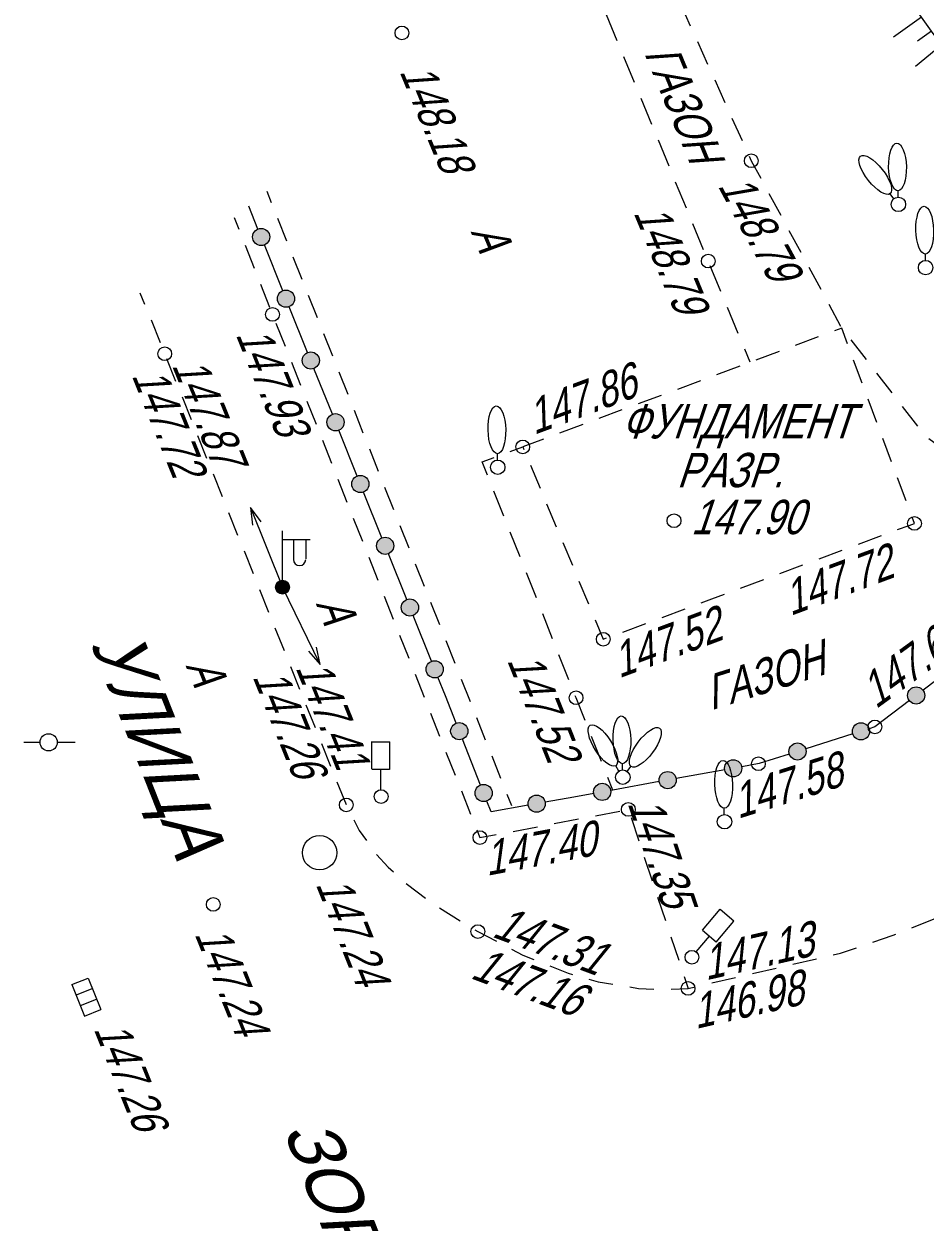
# Model space of a CAD drawing. Header units: metres. Extents: x 382 to 851, y 14083 to 14440.
# Drawn here: x 426.8 to 453, y 14117.26 to 14152.11 of the extents above; entities that cross this region are included whole.
import ezdxf
from ezdxf.enums import TextEntityAlignment as Align

# ---------------------------------------------------------------- set-up
doc = ezdxf.new("R2010")
doc.units = ezdxf.units.M
doc.header["$MEASUREMENT"] = 0
doc.linetypes.add('UP line', pattern=[1.5, 1, -0.5])
for name, color, linetype, lineweight in [('Бортовой камень', 7, 'Continuous', 25), ('Горизонтали', 7, 'Continuous', 25), ('Граница улицы', 7, 'Continuous', 25), ('Здания', 7, 'Continuous', 25), ('Колодцы', 7, 'Continuous', 25), ('Леса и газоны', 7, 'Continuous', 25), ('ЛЭП', 7, 'Continuous', 25), ('Ограды', 7, 'Continuous', 25), ('Отдельно стоящее дерево', 7, 'Continuous', 25), ('Откосы', 7, 'Continuous', 25), ('Светофоры', 7, 'Continuous', 25), ('Фонари', 7, 'Continuous', 25), ('Фонтаны', 7, 'Continuous', 25)]:
    doc.layers.add(name, color=color, linetype=linetype, lineweight=lineweight)
doc.styles.add('Style-RUSSIAN_1251 I 0.32289', font='RUSSIAN_1251.shx', dxfattribs={"oblique": 18.5})

# ---------------------------------------------------------------- blocks, each defined once
blk = doc.blocks.new('KOLOD_101')
at = {"layer": 'Колодцы', "color": 251, "linetype": 'Continuous', "lineweight": 9}
blk.add_arc((0, 0), 0.5, 0, 360, dxfattribs=at)
blk = doc.blocks.new('FNRM1_15')
at = {"layer": 'Фонари', "linetype": 'Continuous', "lineweight": 9}
h = blk.add_hatch(color=251, dxfattribs=at)
edge = h.paths.add_edge_path()
edge.add_arc((0, 0), 0.2, 0, 360)
at = {"layer": 'Фонари', "color": 251, "linetype": 'Continuous', "lineweight": 9}
for p, q in [((0.003, 0.2), (0.003, 1.641)), ((0.017, 1.388), (0.805, 1.388)), ((0.322, 1.371), (0.322, 0.816)), ((0.676, 1.378), (0.676, 0.823))]:
    blk.add_line(p, q, dxfattribs=at)
blk.add_circle((0, 0), 0.2, dxfattribs=at)
blk.add_arc((0.496, 0.809), 0.181, 180, 0, dxfattribs=at)
blk = doc.blocks.new('PIKET_489')
at = {"layer": 'Горизонтали', "color": 251, "linetype": 'Continuous', "lineweight": 9}
blk.add_arc((0, 0), 0.2, 0, 360, dxfattribs=at)
blk = doc.blocks.new('PIKET_490')
at = {"layer": 'Горизонтали', "color": 251, "linetype": 'Continuous', "lineweight": 9}
blk.add_arc((0, 0), 0.2, 0, 360, dxfattribs=at)
blk = doc.blocks.new('PIKET_491')
at = {"layer": 'Горизонтали', "color": 251, "linetype": 'Continuous', "lineweight": 9}
blk.add_arc((0, 0), 0.2, 0, 360, dxfattribs=at)
blk = doc.blocks.new('PIKET_492')
at = {"layer": 'Горизонтали', "color": 251, "linetype": 'Continuous', "lineweight": 9}
blk.add_arc((0, 0), 0.2, 0, 360, dxfattribs=at)
blk = doc.blocks.new('PIKET_493')
at = {"layer": 'Горизонтали', "color": 251, "linetype": 'Continuous', "lineweight": 9}
blk.add_arc((0, 0), 0.2, 0, 360, dxfattribs=at)
blk = doc.blocks.new('msdElementTypeLineString_178')
at = {"layer": 'Граница улицы', "color": 251, "linetype": 'Continuous', "lineweight": 9}
for p, q in [((0.13, 17.544), (0, 17.87)), ((0.575, 16.427), (0.315, 17.079)), ((1.019, 15.31), (0.76, 15.962)), ((1.464, 14.193), (1.204, 14.846)), ((1.908, 13.077), (1.649, 13.729)), ((2.353, 11.96), (2.093, 12.612)), ((2.797, 10.843), (2.538, 11.495)), ((3.242, 9.726), (2.982, 10.378)), ((3.686, 8.609), (3.427, 9.262)), ((4.131, 7.492), (3.871, 8.145)), ((4.576, 6.376), (4.316, 7.028)), ((5.02, 5.259), (4.76, 5.911)), ((5.465, 4.142), (5.205, 4.794)), ((5.909, 3.025), (5.65, 3.677)), ((6.354, 1.908), (6.094, 2.561)), ((6.798, 0.792), (6.539, 1.444)), ((7.113, 0.001), (6.983, 0.327))]:
    blk.add_line(p, q, dxfattribs=at)
blk = doc.blocks.new('RESHT1_15')
at = {"layer": 'Фонтаны', "color": 251, "linetype": 'Continuous', "lineweight": 9}
for p, q in [((-0.494, -0.254), (-0.494, 0.254)), ((-0.494, 0.254), (0.495, 0.254)), ((-0.163, -0.245), (-0.163, 0.252)), ((0.166, -0.245), (0.166, 0.251)), ((0.495, -0.254), (0.495, 0.254)), ((-0.494, -0.254), (0.495, -0.254))]:
    blk.add_line(p, q, dxfattribs=at)
blk = doc.blocks.new('PIKET_494')
at = {"layer": 'Горизонтали', "color": 251, "linetype": 'Continuous', "lineweight": 9}
blk.add_arc((0, 0), 0.2, 0, 360, dxfattribs=at)
blk = doc.blocks.new('SIFON_6')
at = {"layer": 'Фонтаны', "color": 251, "linetype": 'Continuous', "lineweight": 9}
for p, q in [((-0.717, 0.004), (-0.253, 0.004)), ((0.244, 0.004), (0.774, 0.004))]:
    blk.add_line(p, q, dxfattribs=at)
blk.add_arc((0, 0), 0.25, 0, 360, dxfattribs=at)
blk = doc.blocks.new('msdElementTypeLine_64')
at = {"layer": 'ЛЭП', "color": 251, "linetype": 'Continuous', "lineweight": 9}
blk.add_line((1.224, 35.206), (0.134, 37.456), dxfattribs=at)
at = {"layer": 'ЛЭП', "color": 251, "linetype": 'Continuous', "lineweight": 9, "flags": 128}
blk.add_lwpolyline([(0.886, 35.597), (1.224, 35.206), (1.126, 35.716)], dxfattribs=at)
blk = doc.blocks.new('DORZN1_57')
at = {"layer": 'Светофоры', "color": 251, "linetype": 'Continuous', "lineweight": 9}
for p, q in [((-0.27, 0.806), (-0.27, 1.603)), ((-0.27, 1.598), (0.252, 1.598)), ((0.252, 0.792), (0.252, 1.589)), ((-0.27, 0.801), (0.248, 0.801)), ((-0.004, 0.2), (-0.004, 0.801))]:
    blk.add_line(p, q, dxfattribs=at)
blk.add_arc((0, 0), 0.2, 0, 360, dxfattribs=at)
blk = doc.blocks.new('DEREVO_488')
at = {"layer": 'Отдельно стоящее дерево', "color": 251, "linetype": 'Continuous', "lineweight": 9, "flags": 128}
blk.add_lwpolyline([(-0.007, 0.21), (-0.007, 0.393)], dxfattribs=at)
at = {"layer": 'Отдельно стоящее дерево', "color": 251, "linetype": 'Continuous', "lineweight": 9}
blk.add_arc((0, 0), 0.21, 0, 359.99999, dxfattribs=at)
blk.add_ellipse((-0.0255, 1.088), major_axis=(-0.0185, 0.695), ratio=0.3698286, dxfattribs=at)
blk = doc.blocks.new('PIKET_499')
at = {"layer": 'Горизонтали', "color": 251, "linetype": 'Continuous', "lineweight": 9}
blk.add_arc((0, 0), 0.2, 0, 360, dxfattribs=at)
blk = doc.blocks.new('DEREVO_489')
at = {"layer": 'Отдельно стоящее дерево', "color": 251, "linetype": 'Continuous', "lineweight": 9, "flags": 128}
blk.add_lwpolyline([(-0.007, 0.21), (-0.007, 0.393)], dxfattribs=at)
at = {"layer": 'Отдельно стоящее дерево', "color": 251, "linetype": 'Continuous', "lineweight": 9}
blk.add_arc((0, 0), 0.21, 0, 359.99999, dxfattribs=at)
blk.add_ellipse((-0.0255, 1.088), major_axis=(-0.0185, 0.695), ratio=0.3698286, dxfattribs=at)
blk = doc.blocks.new('DEREVO_490')
at = {"layer": 'Отдельно стоящее дерево', "color": 251, "linetype": 'Continuous', "lineweight": 9, "flags": 128}
blk.add_lwpolyline([(-0.007, 0.21), (-0.007, 0.393)], dxfattribs=at)
at = {"layer": 'Отдельно стоящее дерево', "color": 251, "linetype": 'Continuous', "lineweight": 9}
blk.add_arc((0, 0), 0.21, 0, 360, dxfattribs=at)
blk.add_ellipse((-0.025, 1.088), major_axis=(-0.019, 0.695), ratio=0.369829, dxfattribs=at)
blk = doc.blocks.new('DEREVO_491')
at = {"layer": 'Отдельно стоящее дерево', "color": 251, "linetype": 'Continuous', "lineweight": 9, "flags": 128}
blk.add_lwpolyline([(-0.007, 0.21), (-0.007, 0.393)], dxfattribs=at)
at = {"layer": 'Отдельно стоящее дерево', "color": 251, "linetype": 'Continuous', "lineweight": 9}
blk.add_arc((0, 0), 0.21, 0, 360, dxfattribs=at)
blk.add_ellipse((-0.025, 1.088), major_axis=(-0.019, 0.695), ratio=0.369829, dxfattribs=at)
blk = doc.blocks.new('PIKET_500')
at = {"layer": 'Горизонтали', "color": 251, "linetype": 'Continuous', "lineweight": 9}
blk.add_arc((0, 0), 0.2, 0, 360, dxfattribs=at)
blk = doc.blocks.new('PIKET_501')
at = {"layer": 'Горизонтали', "color": 251, "linetype": 'Continuous', "lineweight": 9}
blk.add_arc((0, 0), 0.2, 0, 360, dxfattribs=at)
blk = doc.blocks.new('PIKET_502')
at = {"layer": 'Горизонтали', "color": 251, "linetype": 'Continuous', "lineweight": 9}
blk.add_arc((0, 0), 0.2, 0, 360, dxfattribs=at)
blk = doc.blocks.new('PIKET_503')
at = {"layer": 'Горизонтали', "color": 251, "linetype": 'Continuous', "lineweight": 9}
blk.add_arc((0, 0), 0.2, 0, 360, dxfattribs=at)
blk = doc.blocks.new('PIKET_504')
at = {"layer": 'Горизонтали', "color": 251, "linetype": 'Continuous', "lineweight": 9}
blk.add_arc((0, 0), 0.2, 0, 360, dxfattribs=at)
blk = doc.blocks.new('PIKET_505')
at = {"layer": 'Горизонтали', "color": 251, "linetype": 'Continuous', "lineweight": 9}
blk.add_arc((0, 0), 0.2, 0, 360, dxfattribs=at)
blk = doc.blocks.new('PIKET_506')
at = {"layer": 'Горизонтали', "color": 251, "linetype": 'Continuous', "lineweight": 9}
blk.add_arc((0, 0), 0.2, 0, 360, dxfattribs=at)
blk = doc.blocks.new('DEREVO_494')
at = {"layer": 'Отдельно стоящее дерево', "color": 251, "linetype": 'Continuous', "lineweight": 9, "flags": 128}
blk.add_lwpolyline([(-0.007, 0.21), (-0.007, 0.393)], dxfattribs=at)
at = {"layer": 'Отдельно стоящее дерево', "color": 251, "linetype": 'Continuous', "lineweight": 9}
blk.add_arc((0, 0), 0.21, 0, 359.99999, dxfattribs=at)
blk.add_ellipse((-0.0255, 1.088), major_axis=(-0.0185, 0.695), ratio=0.3698286, dxfattribs=at)
blk = doc.blocks.new('DEREVO_496')
at = {"layer": 'Отдельно стоящее дерево', "color": 251, "linetype": 'Continuous', "lineweight": 9, "flags": 128}
blk.add_lwpolyline([(-0.007, 0.21), (-0.007, 0.393)], dxfattribs=at)
at = {"layer": 'Отдельно стоящее дерево', "color": 251, "linetype": 'Continuous', "lineweight": 9}
blk.add_arc((0, 0), 0.21, 0, 359.99999, dxfattribs=at)
blk.add_ellipse((-0.0255, 1.088), major_axis=(-0.0185, 0.695), ratio=0.3698286, dxfattribs=at)
blk = doc.blocks.new('DEREVO_497')
at = {"layer": 'Отдельно стоящее дерево', "color": 251, "linetype": 'Continuous', "lineweight": 9, "flags": 128}
blk.add_lwpolyline([(-0.007, 0.21), (-0.007, 0.393)], dxfattribs=at)
at = {"layer": 'Отдельно стоящее дерево', "color": 251, "linetype": 'Continuous', "lineweight": 9}
blk.add_arc((0, 0), 0.21, 0, 360, dxfattribs=at)
blk.add_ellipse((-0.025, 1.088), major_axis=(-0.019, 0.695), ratio=0.369829, dxfattribs=at)
blk = doc.blocks.new('PIKET_526')
at = {"layer": 'Горизонтали', "color": 251, "linetype": 'Continuous', "lineweight": 9}
blk.add_arc((0, 0), 0.2, 0, 360, dxfattribs=at)
blk = doc.blocks.new('PIKET_528')
at = {"layer": 'Горизонтали', "color": 251, "linetype": 'Continuous', "lineweight": 9}
blk.add_arc((0, 0), 0.2, 0, 360, dxfattribs=at)
blk = doc.blocks.new('msdElementTypeLineString_180')
at = {"layer": 'Граница улицы', "color": 251, "linetype": 'Continuous', "lineweight": 9}
for p, q in [((0.814, 9.845), (1.18, 9.981)), ((0.626, 7.969), (0.338, 8.694)), ((1.1, 6.779), (0.811, 7.504)), ((1.574, 5.588), (1.285, 6.314)), ((2.048, 4.398), (1.759, 5.124)), ((2.521, 3.208), (2.233, 3.934)), ((3.469, 0.828), (3.18, 1.553)), ((3.798, 0), (3.654, 0.363))]:
    blk.add_line(p, q, dxfattribs=at)
at = {"layer": 'Граница улицы', "color": 251, "linetype": 'Continuous', "lineweight": 9, "flags": 128}
for points in [[(0.153, 9.159), (0, 9.542), (0.346, 9.67)], [(2.995, 2.018), (2.73, 2.684), (2.706, 2.744)]]:
    blk.add_lwpolyline(points, dxfattribs=at)
blk = doc.blocks.new('msdElementTypeLineString_184')
at = {"layer": 'Граница улицы', "color": 251, "linetype": 'Continuous', "lineweight": 9}
for p, q in [((0.157, 11.782), (0.001, 12.159)), ((0.66, 10.566), (0.348, 11.32)), ((1.162, 9.35), (0.851, 10.104)), ((1.665, 8.135), (1.353, 8.888)), ((2.168, 6.919), (1.856, 7.672)), ((2.671, 5.703), (2.359, 6.457)), ((3.173, 4.487), (2.862, 5.241)), ((3.676, 3.271), (3.364, 4.025)), ((4.179, 2.055), (3.867, 2.809)), ((4.681, 0.84), (4.37, 1.593)), ((5.028, 0.001), (4.873, 0.378))]:
    blk.add_line(p, q, dxfattribs=at)
blk = doc.blocks.new('msdElementTypeShape_3')
at = {"layer": 'Здания', "color": 251, "linetype": 'Continuous', "lineweight": 9}
for p, q in [((8.592, 8.796), (7.919, 8.546)), ((7.45, 8.371), (6.777, 8.12)), ((9.871, 7.449), (9.62, 8.122)), ((6.309, 7.946), (5.635, 7.695)), ((5.167, 7.521), (4.494, 7.27)), ((4.025, 7.095), (3.352, 6.845)), ((10.296, 6.307), (10.045, 6.98)), ((2.883, 6.67), (2.21, 6.419)), ((1.742, 6.245), (1.068, 5.994)), ((10.721, 5.165), (10.47, 5.838)), ((0.224, 5.062), (0.501, 4.399)), ((11.146, 4.023), (10.895, 4.696)), ((0.694, 3.938), (0.971, 3.275)), ((10.899, 3.189), (11.236, 3.314)), ((1.164, 2.814), (1.441, 2.151)), ((9.758, 2.763), (10.431, 3.014)), ((8.616, 2.338), (9.289, 2.589)), ((7.474, 1.913), (8.147, 2.163)), ((1.633, 1.69), (1.911, 1.027)), ((6.332, 1.487), (7.005, 1.738)), ((4.049, 0.637), (4.722, 0.888)), ((2.907, 0.211), (3.58, 0.462))]:
    blk.add_line(p, q, dxfattribs=at)
at = {"layer": 'Здания', "color": 251, "linetype": 'Continuous', "lineweight": 9, "flags": 128}
for points in [[(9.445, 8.59), (9.274, 9.05), (9.061, 8.971)], [(0.6, 5.82), (0, 5.596), (0.031, 5.524)], [(11.236, 3.314), (11.389, 3.371), (11.321, 3.555)], [(5.191, 1.062), (5.496, 1.176), (5.864, 1.313)], [(2.103, 0.566), (2.34, 0), (2.439, 0.037)]]:
    blk.add_lwpolyline(points, dxfattribs=at)
blk = doc.blocks.new('msdElementTypeLineString_185')
at = {"layer": 'Откосы', "color": 251, "linetype": 'Continuous', "lineweight": 9}
for p, q in [((0.001, 17.027), (0.149, 16.698)), ((0.355, 16.242), (0.653, 15.585)), ((46.064, 15.636), (46.36, 15.842)), ((45.061, 14.937), (45.654, 15.35)), ((0.859, 15.129), (1.156, 14.471)), ((44.059, 14.239), (44.651, 14.652)), ((1.362, 14.016), (1.659, 13.358)), ((43.056, 13.541), (43.648, 13.953)), ((1.865, 12.902), (2.163, 12.245)), ((40.979, 12.26), (41.61, 12.61)), ((2.369, 11.789), (2.666, 11.131)), ((38.796, 11.162), (39.447, 11.475)), ((37.695, 10.633), (38.346, 10.946)), ((2.872, 10.676), (3.17, 10.018)), ((36.593, 10.105), (37.244, 10.417)), ((35.492, 9.576), (36.143, 9.888)), ((34.39, 9.047), (35.041, 9.359)), ((33.289, 8.518), (33.94, 8.831)), ((3.947, 8.483), (4.29, 7.847)), ((32.188, 7.989), (32.838, 8.302)), ((31.086, 7.461), (31.737, 7.773)), ((4.527, 7.407), (4.87, 6.772)), ((29.985, 6.932), (30.635, 7.244)), ((28.883, 6.403), (29.534, 6.715)), ((5.108, 6.332), (5.451, 5.697)), ((27.782, 5.874), (28.432, 6.187)), ((26.68, 5.345), (27.331, 5.658)), ((5.688, 5.257), (6.031, 4.622)), ((25.579, 4.817), (26.229, 5.129)), ((24.477, 4.288), (25.128, 4.6)), ((6.328, 4.22), (6.769, 3.649)), ((23.376, 3.759), (24.026, 4.071)), ((22.274, 3.23), (22.925, 3.543)), ((7.075, 3.254), (7.516, 2.683)), ((21.173, 2.701), (21.823, 3.014)), ((20.071, 2.173), (20.722, 2.485)), ((7.822, 2.287), (8.264, 1.716)), ((18.97, 1.644), (19.62, 1.956)), ((17.868, 1.115), (18.519, 1.428)), ((8.599, 1.351), (9.181, 0.924)), ((15.568, 0.331), (16.271, 0.498)), ((11.922, 0.004), (12.643, 0.045)), ((14.36, 0.171), (15.079, 0.235))]:
    blk.add_line(p, q, dxfattribs=at)
at = {"layer": 'Откосы', "color": 251, "linetype": 'Continuous', "lineweight": 9, "flags": 128}
for points in [[(42.047, 12.852), (42.144, 12.906), (42.646, 13.255)], [(39.898, 11.691), (40.3, 11.884), (40.541, 12.018)], [(3.375, 9.562), (3.434, 9.432), (3.709, 8.923)], [(16.757, 0.614), (16.889, 0.645), (17.417, 0.899)], [(9.599, 0.651), (10.14, 0.35), (10.239, 0.322)], [(10.72, 0.185), (11.128, 0.068), (11.424, 0.04)], [(13.142, 0.073), (13.471, 0.092), (13.862, 0.126)]]:
    blk.add_lwpolyline(points, dxfattribs=at)
blk = doc.blocks.new('PIKET_533')
at = {"layer": 'Горизонтали', "color": 251, "linetype": 'Continuous', "lineweight": 9}
blk.add_arc((0, 0), 0.2, 0, 360, dxfattribs=at)
blk = doc.blocks.new('msdElementTypeLineString_194')
at = {"layer": 'Откосы', "color": 251, "linetype": 'Continuous', "lineweight": 9}
for p, q in [((52.243, 21.983), (51.442, 21.384)), ((52.243, 21.983), (52.543, 21.582)), ((51.843, 21.683), (52.442, 20.882)), ((51.442, 21.384), (50.642, 20.784)), ((51.442, 21.384), (51.742, 20.983)), ((51.042, 21.084), (51.641, 20.283)), ((50.642, 20.784), (49.841, 20.185)), ((50.642, 20.784), (50.941, 20.384)), ((50.241, 20.485), (50.841, 19.684)), ((49.841, 20.185), (49.04, 19.586)), ((49.441, 19.886), (50.04, 19.085)), ((49.841, 20.185), (50.141, 19.785)), ((49.04, 19.586), (48.24, 18.987)), ((49.04, 19.586), (49.34, 19.186)), ((48.64, 19.287), (49.239, 18.486)), ((48.24, 18.987), (47.439, 18.388)), ((48.24, 18.987), (48.539, 18.587)), ((47.839, 18.687), (48.439, 17.887)), ((47.439, 18.388), (46.638, 17.789)), ((47.439, 18.388), (47.739, 17.987)), ((46.638, 17.789), (45.838, 17.19)), ((46.638, 17.789), (46.938, 17.388)), ((47.039, 18.088), (47.638, 17.288)), ((46.238, 17.489), (46.837, 16.688)), ((45.838, 17.19), (45.037, 16.59)), ((45.838, 17.19), (46.137, 16.789)), ((45.437, 16.89), (46.037, 16.089)), ((45.037, 16.59), (44.237, 15.991)), ((45.037, 16.59), (45.337, 16.19)), ((44.637, 16.291), (45.236, 15.49)), ((44.237, 15.991), (43.436, 15.392)), ((43.836, 15.692), (44.435, 14.891)), ((44.237, 15.991), (44.536, 15.591)), ((43.436, 15.392), (42.635, 14.793)), ((43.436, 15.392), (43.735, 14.992)), ((43.036, 15.093), (43.635, 14.292)), ((42.635, 14.793), (41.835, 14.194)), ((42.635, 14.793), (42.935, 14.393)), ((42.235, 14.493), (42.834, 13.693)), ((41.835, 14.194), (41.034, 13.595)), ((41.835, 14.194), (42.134, 13.794)), ((41.034, 13.595), (40.233, 12.996)), ((41.034, 13.595), (41.334, 13.194)), ((41.434, 13.894), (42.033, 13.094)), ((1.144, 12.786), (1.001, 13.26)), ((40.634, 13.295), (41.233, 12.495)), ((40.233, 12.996), (39.433, 12.396)), ((40.233, 12.996), (40.533, 12.595)), ((1.144, 12.786), (0.665, 12.641)), ((39.833, 12.696), (40.432, 11.895)), ((1.349, 12.333), (0.48, 11.84)), ((39.433, 12.396), (38.632, 11.797)), ((39.433, 12.396), (39.732, 11.996)), ((1.596, 11.898), (1.161, 11.652)), ((2.09, 11.029), (1.596, 11.898)), ((39.032, 12.097), (39.631, 11.296)), ((38.632, 11.797), (37.831, 11.198)), ((38.632, 11.797), (38.932, 11.397)), ((1.843, 11.464), (0.974, 10.97)), ((37.831, 11.198), (37.031, 10.599)), ((37.831, 11.198), (38.131, 10.798)), ((38.232, 11.498), (38.831, 10.697)), ((2.09, 11.029), (1.655, 10.782)), ((2.584, 10.159), (2.09, 11.029)), ((37.431, 10.899), (38.03, 10.098)), ((2.337, 10.594), (1.467, 10.1)), ((37.031, 10.599), (36.23, 10)), ((37.031, 10.599), (37.33, 10.199)), ((2.584, 10.159), (2.149, 9.912)), ((36.63, 10.299), (37.23, 9.499)), ((36.23, 10), (35.429, 9.401)), ((36.23, 10), (36.53, 9.6)), ((2.831, 9.724), (1.961, 9.231)), ((35.83, 9.7), (36.429, 8.9)), ((3.081, 9.292), (2.676, 8.998)), ((3.667, 8.482), (3.081, 9.292)), ((35.429, 9.401), (34.629, 8.802)), ((35.029, 9.101), (35.628, 8.301)), ((35.429, 9.401), (35.729, 9)), ((3.374, 8.887), (2.564, 8.3)), ((34.629, 8.802), (33.828, 8.203)), ((34.629, 8.802), (34.928, 8.401)), ((3.667, 8.482), (3.262, 8.188)), ((4.254, 7.672), (3.667, 8.482)), ((34.228, 8.502), (34.828, 7.701)), ((3.96, 8.077), (3.15, 7.49)), ((33.828, 8.203), (33.027, 7.603)), ((33.828, 8.203), (34.128, 7.802)), ((4.254, 7.672), (3.849, 7.378)), ((4.84, 6.862), (4.254, 7.672)), ((33.428, 7.903), (34.027, 7.102)), ((33.027, 7.603), (33.327, 7.203)), ((4.547, 7.267), (3.737, 6.68)), ((32.219, 7.015), (31.38, 6.471)), ((32.219, 7.015), (32.491, 6.595)), ((32.627, 7.304), (33.226, 6.503)), ((4.84, 6.862), (4.435, 6.568)), ((5.427, 6.052), (4.84, 6.862)), ((31.8, 6.743), (32.344, 5.904)), ((5.133, 6.457), (4.323, 5.87)), ((31.38, 6.471), (31.652, 6.051)), ((5.427, 6.052), (5.022, 5.759)), ((30.496, 6.011), (30.701, 5.555)), ((30.952, 6.216), (31.362, 5.304)), ((5.731, 5.655), (4.96, 5.018)), ((29.055, 5.624), (29.18, 4.632)), ((29.548, 5.7), (29.677, 5.217)), ((30.031, 5.828), (30.289, 4.862)), ((6.05, 5.27), (5.664, 4.951)), ((6.687, 4.499), (6.05, 5.27)), ((26.575, 5.31), (25.582, 5.184)), ((26.079, 5.247), (26.204, 4.255)), ((26.575, 5.31), (26.637, 4.814)), ((27.071, 5.373), (27.196, 4.381)), ((28.559, 5.562), (27.567, 5.436)), ((27.567, 5.436), (27.629, 4.94)), ((28.063, 5.499), (28.188, 4.507)), ((28.559, 5.562), (28.621, 5.065)), ((6.368, 4.885), (5.598, 4.247)), ((23.598, 4.933), (22.606, 4.807)), ((24.59, 5.059), (23.598, 4.933)), ((23.598, 4.933), (23.661, 4.437)), ((24.094, 4.996), (24.22, 4.004)), ((25.582, 5.184), (24.59, 5.059)), ((24.59, 5.059), (24.653, 4.563)), ((25.086, 5.122), (25.212, 4.129)), ((25.582, 5.184), (25.645, 4.688)), ((20.622, 4.555), (19.63, 4.43)), ((21.614, 4.681), (20.622, 4.555)), ((20.622, 4.555), (20.685, 4.059)), ((21.118, 4.618), (21.244, 3.626)), ((22.606, 4.807), (21.614, 4.681)), ((21.614, 4.681), (21.677, 4.185)), ((22.11, 4.744), (22.236, 3.752)), ((22.606, 4.807), (22.669, 4.311)), ((23.102, 4.87), (23.228, 3.878)), ((6.687, 4.499), (6.302, 4.181)), ((18.146, 4.215), (18.333, 3.232)), ((19.63, 4.43), (18.638, 4.304)), ((18.638, 4.304), (18.701, 3.808)), ((19.134, 4.367), (19.26, 3.375)), ((19.63, 4.43), (19.693, 3.934)), ((20.126, 4.493), (20.252, 3.501)), ((7.022, 4.131), (6.417, 3.335)), ((16.681, 3.903), (16.853, 3.433)), ((17.164, 4.027), (17.351, 3.045)), ((17.655, 4.121), (17.749, 3.63)), ((7.42, 3.829), (7.117, 3.431)), ((7.818, 3.526), (7.213, 2.73)), ((8.216, 3.223), (7.42, 3.829)), ((15.773, 3.494), (16.028, 3.064)), ((16.212, 3.731), (16.555, 2.792)), ((8.216, 3.223), (7.913, 2.825)), ((15.387, 3.18), (16.058, 2.439)), ((8.614, 2.921), (8.009, 2.125)), ((15.016, 2.844), (15.352, 2.474)), ((9.014, 2.621), (8.737, 2.205)), ((9.846, 2.067), (9.014, 2.621)), ((14.646, 2.508), (15.317, 1.767)), ((9.43, 2.344), (8.875, 1.512)), ((14.266, 2.183), (13.452, 1.603)), ((14.266, 2.183), (14.556, 1.776)), ((9.846, 2.067), (9.569, 1.651)), ((10.262, 1.789), (9.707, 0.957)), ((13.859, 1.893), (14.439, 1.079)), ((10.681, 1.517), (10.519, 1.044)), ((11.627, 1.194), (10.681, 1.517)), ((13.452, 1.603), (13.742, 1.196)), ((11.154, 1.356), (10.831, 0.409)), ((11.627, 1.194), (11.465, 0.721)), ((12.57, 1.141), (12.745, 0.672)), ((13.024, 1.347), (13.491, 0.463)), ((12.1, 1.032), (11.777, 0.086))]:
    blk.add_line(p, q, dxfattribs=at)
at = {"layer": 'Откосы', "color": 251, "linetype": 'Continuous', "lineweight": 9, "flags": 128}
for points in [[(1.596, 11.898), (1.201, 12.595), (1.144, 12.786)], [(3.081, 9.292), (3.06, 9.32), (2.584, 10.159)], [(33.027, 7.603), (32.381, 7.119), (32.219, 7.015)], [(31.38, 6.471), (31.065, 6.266), (31.024, 6.248), (30.496, 6.011)], [(6.05, 5.27), (5.593, 5.822), (5.427, 6.052)], [(30.496, 6.011), (30.175, 5.866), (29.548, 5.7)], [(29.548, 5.7), (29.455, 5.675), (28.559, 5.562)], [(27.567, 5.436), (26.933, 5.356), (26.575, 5.31)], [(7.42, 3.829), (6.94, 4.193), (6.687, 4.499)], [(18.638, 4.304), (18.568, 4.295), (17.655, 4.121)], [(16.681, 3.903), (16.111, 3.694), (15.773, 3.494)], [(17.655, 4.121), (16.87, 3.972), (16.681, 3.903)], [(15.773, 3.494), (15.658, 3.426), (15.016, 2.844)], [(9.014, 2.621), (8.961, 2.657), (8.216, 3.223)], [(15.016, 2.844), (14.365, 2.253), (14.266, 2.183)], [(10.681, 1.517), (10.658, 1.525), (9.846, 2.067)], [(13.452, 1.603), (13.285, 1.485), (12.788, 1.222), (12.57, 1.141)], [(12.57, 1.141), (12.194, 1), (11.627, 1.194)]]:
    blk.add_lwpolyline(points, dxfattribs=at)
blk = doc.blocks.new('DEREVO_533')
at = {"layer": 'Отдельно стоящее дерево', "color": 251, "linetype": 'Continuous', "lineweight": 9, "flags": 128}
blk.add_lwpolyline([(-0.007, 0.21), (-0.007, 0.393)], dxfattribs=at)
at = {"layer": 'Отдельно стоящее дерево', "color": 251, "linetype": 'Continuous', "lineweight": 9}
blk.add_arc((0, 0), 0.21, 0, 359.99999, dxfattribs=at)
blk.add_ellipse((-0.0255, 1.088), major_axis=(-0.0185, 0.695), ratio=0.3698286, dxfattribs=at)
blk = doc.blocks.new('DORZN1_63')
at = {"layer": 'Светофоры', "color": 251, "linetype": 'Continuous', "lineweight": 9}
for p, q in [((-0.27, 0.806), (-0.27, 1.603)), ((-0.27, 1.598), (0.252, 1.598)), ((0.252, 0.792), (0.252, 1.589)), ((-0.27, 0.801), (0.248, 0.801)), ((-0.004, 0.2), (-0.004, 0.801))]:
    blk.add_line(p, q, dxfattribs=at)
blk.add_arc((0, 0), 0.2, 0, 360, dxfattribs=at)
blk = doc.blocks.new('msdElementTypeLine_71')
at = {"layer": 'ЛЭП', "color": 251, "linetype": 'Continuous', "lineweight": 9}
blk.add_line((2.823, 2.452), (3.759, 0.134), dxfattribs=at)
at = {"layer": 'ЛЭП', "color": 251, "linetype": 'Continuous', "lineweight": 9, "flags": 128}
blk.add_lwpolyline([(3.134, 2.04), (2.823, 2.452), (2.886, 1.938)], dxfattribs=at)
blk = doc.blocks.new('PIKET_553')
at = {"layer": 'Горизонтали', "color": 251, "linetype": 'Continuous', "lineweight": 9}
blk.add_arc((0, 0), 0.2, 0, 360, dxfattribs=at)
blk = doc.blocks.new('msdElementTypeLineString_213')
at = {"layer": 'Граница улицы', "color": 251, "linetype": 'Continuous', "lineweight": 9}
for p, q in [((0, 22.422), (0.132, 22.087)), ((0.316, 21.622), (0.58, 20.952)), ((0.764, 20.487), (1.028, 19.818)), ((1.212, 19.353), (1.477, 18.683)), ((1.661, 18.218), (1.926, 17.549)), ((2.11, 17.084), (2.376, 16.415)), ((2.56, 15.95), (2.825, 15.281)), ((3.009, 14.816), (3.274, 14.146)), ((3.458, 13.681), (3.723, 13.012)), ((3.908, 12.547), (4.173, 11.878)), ((4.357, 11.413), (4.622, 10.744)), ((4.806, 10.279), (5.071, 9.609)), ((5.256, 9.145), (5.521, 8.475)), ((5.705, 8.01), (5.97, 7.341)), ((6.154, 6.876), (6.419, 6.207)), ((6.604, 5.742), (6.869, 5.072)), ((9.303, 4.796), (10.01, 4.931)), ((10.501, 5.024), (11.209, 5.159)), ((11.535, 4.972), (11.763, 4.289)), ((8.104, 4.568), (8.812, 4.703)), ((11.921, 3.814), (12.149, 3.131)), ((12.308, 2.657), (12.536, 1.974)), ((12.694, 1.5), (12.922, 0.817)), ((13.08, 0.342), (13.194, 0.001))]:
    blk.add_line(p, q, dxfattribs=at)
at = {"layer": 'Граница улицы', "color": 251, "linetype": 'Continuous', "lineweight": 9, "flags": 128}
blk.add_lwpolyline([(7.053, 4.608), (7.141, 4.385), (7.613, 4.475)], dxfattribs=at)
blk = doc.blocks.new('msdElementTypeLineString_214')
at = {"layer": 'Ограды', "linetype": 'Continuous', "lineweight": 9}
h = blk.add_hatch(color=251, dxfattribs=at)
edge = h.paths.add_edge_path()
edge.add_arc((0.611, 16.976), 0.25, 0, 360)
h = blk.add_hatch(color=251, dxfattribs=at)
edge = h.paths.add_edge_path()
edge.add_arc((1.332, 15.18), 0.25, 0, 360)
h = blk.add_hatch(color=251, dxfattribs=at)
edge = h.paths.add_edge_path()
edge.add_arc((2.053, 13.383), 0.25, 0, 360)
h = blk.add_hatch(color=251, dxfattribs=at)
edge = h.paths.add_edge_path()
edge.add_arc((2.774, 11.586), 0.25, 0, 360)
h = blk.add_hatch(color=251, dxfattribs=at)
edge = h.paths.add_edge_path()
edge.add_arc((3.495, 9.79), 0.25, 0, 360)
h = blk.add_hatch(color=251, dxfattribs=at)
edge = h.paths.add_edge_path()
edge.add_arc((4.216, 7.993), 0.25, 0, 360)
h = blk.add_hatch(color=251, dxfattribs=at)
edge = h.paths.add_edge_path()
edge.add_arc((4.936, 6.196), 0.25, 0, 360)
h = blk.add_hatch(color=251, dxfattribs=at)
edge = h.paths.add_edge_path()
edge.add_arc((5.657, 4.4), 0.25, 0, 360)
h = blk.add_hatch(color=251, dxfattribs=at)
edge = h.paths.add_edge_path()
edge.add_arc((19.657, 3.639), 0.25, 0, 360)
h = blk.add_hatch(color=251, dxfattribs=at)
edge = h.paths.add_edge_path()
edge.add_arc((6.371, 2.6), 0.25, 0, 360)
h = blk.add_hatch(color=251, dxfattribs=at)
edge = h.paths.add_edge_path()
edge.add_arc((18.051, 2.594), 0.25, 0, 360)
h = blk.add_hatch(color=251, dxfattribs=at)
edge = h.paths.add_edge_path()
edge.add_arc((16.206, 2.009), 0.25, 0, 360)
h = blk.add_hatch(color=251, dxfattribs=at)
edge = h.paths.add_edge_path()
edge.add_arc((14.337, 1.519), 0.25, 0, 360)
h = blk.add_hatch(color=251, dxfattribs=at)
edge = h.paths.add_edge_path()
edge.add_arc((12.432, 1.176), 0.25, 0, 360)
h = blk.add_hatch(color=251, dxfattribs=at)
edge = h.paths.add_edge_path()
edge.add_arc((7.08, 0.799), 0.25, 0, 360)
h = blk.add_hatch(color=251, dxfattribs=at)
edge = h.paths.add_edge_path()
edge.add_arc((10.527, 0.833), 0.25, 0, 360)
h = blk.add_hatch(color=251, dxfattribs=at)
edge = h.paths.add_edge_path()
edge.add_arc((8.621, 0.49), 0.25, 0, 360)
at = {"layer": 'Ограды', "color": 251, "linetype": 'Continuous', "lineweight": 9}
for p, q in [((0.518, 17.208), (0.251, 17.874)), ((1.239, 15.411), (0.704, 16.744)), ((1.96, 13.615), (1.425, 14.947)), ((2.681, 11.818), (2.146, 13.151)), ((3.402, 10.021), (2.867, 11.354)), ((4.122, 8.225), (3.588, 9.557)), ((4.843, 6.428), (4.309, 7.761)), ((5.564, 4.632), (5.03, 5.964)), ((20.997, 4.663), (19.856, 3.791)), ((17.813, 2.518), (16.445, 2.084)), ((6.989, 1.031), (6.463, 2.368)), ((14.091, 1.475), (12.678, 1.22))]:
    blk.add_line(p, q, dxfattribs=at)
at = {"layer": 'Ограды', "color": 251, "linetype": 'Continuous', "lineweight": 9, "flags": 128}
for points in [[(6.28, 2.833), (5.969, 3.623), (5.75, 4.168)], [(19.459, 3.487), (18.459, 2.723), (18.29, 2.669)], [(15.968, 1.933), (15.089, 1.655), (14.583, 1.564)], [(12.186, 1.132), (10.836, 0.888), (10.773, 0.877)], [(10.281, 0.788), (9.7, 0.684), (8.868, 0.534)], [(8.376, 0.445), (7.296, 0.251), (7.172, 0.566)]]:
    blk.add_lwpolyline(points, dxfattribs=at)
at = {"layer": 'Ограды', "color": 251, "linetype": 'Continuous', "lineweight": 9}
for centre in [(0.611, 16.976), (0.611, 16.976), (1.332, 15.18), (1.332, 15.18), (2.053, 13.383), (2.053, 13.383), (2.774, 11.586), (2.774, 11.586), (3.495, 9.79), (3.495, 9.79), (4.216, 7.993), (4.216, 7.993), (4.936, 6.196), (4.936, 6.196), (5.657, 4.4), (5.657, 4.4), (19.657, 3.639), (19.657, 3.639), (6.371, 2.6), (6.371, 2.6), (18.051, 2.594), (18.051, 2.594), (16.206, 2.009), (16.206, 2.009), (14.337, 1.519), (14.337, 1.519), (12.432, 1.176), (12.432, 1.176), (7.08, 0.799), (7.08, 0.799), (10.527, 0.833), (10.527, 0.833), (8.621, 0.49), (8.621, 0.49)]:
    blk.add_circle(centre, 0.25, dxfattribs=at)
blk = doc.blocks.new('msdElementTypeLineString_215')
at = {"layer": 'Бортовой камень', "color": 251, "linetype": 'Continuous', "lineweight": 9}
for p, q in [((0, 20.269), (0.133, 19.942)), ((0.321, 19.478), (0.586, 18.823)), ((0.774, 18.359), (1.037, 17.703)), ((1.224, 17.239), (1.488, 16.583)), ((1.674, 16.119), (1.938, 15.463)), ((2.125, 14.999), (2.389, 14.343)), ((2.575, 13.879), (2.839, 13.223)), ((3.025, 12.759), (3.289, 12.103)), ((3.476, 11.639), (3.74, 10.983)), ((3.926, 10.519), (4.19, 9.863)), ((4.377, 9.399), (4.64, 8.743)), ((4.827, 8.279), (5.091, 7.623)), ((5.277, 7.159), (5.541, 6.503)), ((5.728, 6.039), (5.992, 5.383)), ((8.714, 2.373), (9.315, 2.001)), ((22.439, 1.796), (23.095, 2.06)), ((18.983, 0.736), (19.672, 0.894)), ((16.63, 0.194), (17.319, 0.353)), ((17.806, 0.465), (18.496, 0.623))]:
    blk.add_line(p, q, dxfattribs=at)
at = {"layer": 'Бортовой камень', "color": 251, "linetype": 'Continuous', "lineweight": 9, "flags": 128}
for points in [[(6.215, 4.935), (6.369, 4.631), (6.583, 4.334)], [(6.881, 3.933), (7.221, 3.562), (7.372, 3.425)], [(7.743, 3.089), (7.776, 3.059), (8.307, 2.663)], [(9.74, 1.738), (9.825, 1.685), (10.364, 1.404)], [(21.308, 1.376), (21.904, 1.58), (21.975, 1.609)], [(10.807, 1.173), (11.134, 1.003), (11.448, 0.877)], [(20.159, 1.006), (20.372, 1.055), (20.835, 1.214)], [(11.913, 0.692), (12.447, 0.479), (12.574, 0.442)], [(13.055, 0.305), (13.324, 0.229), (13.746, 0.159)], [(14.239, 0.077), (14.496, 0.034), (14.942, 0.012)], [(15.441, 0.013), (15.937, 0.035), (16.143, 0.082)]]:
    blk.add_lwpolyline(points, dxfattribs=at)

msp = doc.modelspace()

# ---------------------------------------------------------------- block references
at = {"layer": 'Бортовой камень', "color": 251, "linetype": 'Continuous', "lineweight": 9}
msp.add_blockref('msdElementTypeLineString_215', (430.168, 14124.02), dxfattribs=at)
at = {"layer": 'Горизонтали', "color": 251, "linetype": 'Continuous', "lineweight": 9}
for name, p in [('PIKET_553', (437.786, 14151.847)), ('PIKET_505', (447.944, 14148.13)), ('PIKET_504', (446.694, 14145.211)), ('PIKET_492', (434.022, 14143.661)), ('PIKET_489', (430.887, 14142.515)), ('PIKET_503', (441.299, 14139.806)), ('PIKET_533', (445.696, 14137.66)), ('PIKET_506', (452.688, 14137.581)), ('PIKET_502', (443.639, 14134.21)), ('PIKET_499', (442.849, 14132.509)), ('PIKET_501', (451.54, 14131.66)), ('PIKET_500', (448.15, 14130.59)), ('PIKET_490', (436.165, 14129.389)), ('PIKET_528', (444.368, 14129.26)), ('PIKET_493', (440.052, 14128.439)), ('PIKET_494', (432.299, 14126.498)), ('PIKET_491', (439.993, 14125.705)), ('PIKET_526', (446.105, 14124.055))]:
    msp.add_blockref(name, p, dxfattribs=at)
at = {"layer": 'Граница улицы', "color": 251, "linetype": 'Continuous', "lineweight": 9}
for name, p in [('msdElementTypeLineString_184', (442.882, 14142.268)), ('msdElementTypeLineString_178', (433.865, 14129.367)), ('msdElementTypeLineString_213', (432.911, 14124.054)), ('msdElementTypeLineString_180', (440.119, 14129.825))]:
    msp.add_blockref(name, p, dxfattribs=at)
at = {"layer": 'Здания', "color": 251, "linetype": 'Continuous', "lineweight": 9}
msp.add_blockref('msdElementTypeShape_3', (441.299, 14134.21), dxfattribs=at)
at = {"layer": 'Колодцы', "color": 251, "linetype": 'Continuous', "lineweight": 9}
msp.add_blockref('KOLOD_101', (435.39, 14128), dxfattribs=at)
at = {"layer": 'ЛЭП', "color": 251, "linetype": 'Continuous', "lineweight": 9}
for name, p in [('msdElementTypeLine_71', (430.554, 14135.591)), ('msdElementTypeLine_64', (434.179, 14098.269))]:
    msp.add_blockref(name, p, dxfattribs=at)
at = {"layer": 'Ограды', "color": 251, "linetype": 'Continuous', "lineweight": 9}
msp.add_blockref('msdElementTypeLineString_214', (433.081, 14128.937), dxfattribs=at)
at = {"layer": 'Отдельно стоящее дерево', "color": 251, "linetype": 'Continuous', "lineweight": 9}
for name, p in [('DEREVO_496', (452.22, 14146.862)), ('DEREVO_494', (453.011, 14145.022)), ('DEREVO_489', (440.571, 14139.215)), ('DEREVO_488', (444.207, 14130.197)), ('DEREVO_533', (447.165, 14128.902))]:
    msp.add_blockref(name, p, dxfattribs=at)
for name, p, rotation in [('DEREVO_497', (452.22, 14146.862), 36.7648141549673), ('DEREVO_491', (444.207, 14130.197), 30.63723478989388), ('DEREVO_490', (444.207, 14130.197), 321.6673748601536)]:
    msp.add_blockref(name, p, dxfattribs=dict(at, rotation=rotation))
at = {"layer": 'Откосы', "color": 251, "linetype": 'Continuous', "lineweight": 9}
for name, p in [('msdElementTypeLineString_194', (447.757, 14145.851)), ('msdElementTypeLineString_185', (444.51, 14138.698))]:
    msp.add_blockref(name, p, dxfattribs=at)
at = {"layer": 'Светофоры', "color": 251, "linetype": 'Continuous', "lineweight": 9}
msp.add_blockref('DORZN1_63', (437.18, 14129.633), dxfattribs=at)
at = {"layer": 'Светофоры', "color": 251, "linetype": 'Continuous', "lineweight": 9, "rotation": 319.9713601368708}
msp.add_blockref('DORZN1_57', (446.217, 14124.958), dxfattribs=at)
at = {"layer": 'Фонари', "color": 251, "linetype": 'Continuous', "lineweight": 9}
msp.add_blockref('FNRM1_15', (434.313, 14135.725), dxfattribs=at)
at = {"layer": 'Фонтаны', "color": 251, "linetype": 'Continuous', "lineweight": 9}
msp.add_blockref('SIFON_6', (427.512, 14131.213), dxfattribs=at)
at = {"layer": 'Фонтаны', "color": 251, "linetype": 'Continuous', "lineweight": 9, "rotation": 291.7981395554132}
msp.add_blockref('RESHT1_15', (428.609, 14123.802), dxfattribs=at)

# ---------------------------------------------------------------- texts
at = {"layer": 'Горизонтали', "color": 251, "linetype": 'Continuous', "lineweight": 9, "style": 'Style-RUSSIAN_1251 I 0.32289', "oblique": 18.5}
for s, rotation, width, p in [('148.18', 292.465, 0.8, (437.706, 14150.732)), ('148.79', 298.3599, 0.8, (446.958, 14147.407)), ('148.79', 292.465, 0.799996, (444.512, 14146.624)), ('147.93', 291.9393, 0.8, (432.944, 14143.081)), ('147.86', 20.429, 0.799996, (441.629, 14140.153)), ('147.87', 291.9688, 0.8, (431.09, 14142.183)), ('147.72', 291.9688, 0.8, (429.919, 14141.889)), ('147.72', 20.429, 0.799996, (449.078, 14134.883)), ('147.52', 20.429, 0.799996, (444.096, 14133.069)), ('147.41', 291.9688, 0.8, (434.682, 14133.391)), ('147.52', 291.7049, 0.799996, (440.834, 14133.604)), ('147.26', 291.9688, 0.8, (433.434, 14133.128)), ('147.35', 288.4548, 0.8, (444.341, 14129.447)), ('147.40', 10.7703, 0.8, (440.255, 14127.326)), ('147.31', 339.478, 0.8, (440.373, 14125.565)), ('147.13', 12.9522, 0.8, (446.625, 14124.285)), ('147.24', 292.0368, 0.799996, (431.748, 14125.638)), ('147.16', 339.478, 0.8, (439.746, 14124.36)), ('146.98', 12.9522, 0.8, (446.328, 14122.87))]:
    msp.add_text(s, height=1, rotation=rotation, dxfattribs=dict(at, width=width)).set_placement(p)
at = {"layer": 'Горизонтали', "color": 251, "linetype": 'Continuous', "lineweight": 9, "style": 'Style-RUSSIAN_1251 I 0.32289', "oblique": 18.5, "width": 0.799996}
msp.add_text('147.90', height=1, dxfattribs=at).set_placement((446.187, 14137.267))
for s, rotation, p in [('147.64', 36.0948, (451.27, 14132.57)), ('147.58', 17.5175, (447.404, 14129.458))]:
    msp.add_text(s, height=1, rotation=rotation, dxfattribs=at).set_placement(p, align=Align.MIDDLE_LEFT)
at = {"layer": 'Граница улицы', "color": 251, "linetype": 'UP line', "lineweight": 9, "style": 'Style-RUSSIAN_1251 I 0.32289', "oblique": 18.5}
for rotation, width, p in [(292.6247, 0.8, (439.779, 14146.071)), (290.9343, 0.799996, (435.278, 14135.252))]:
    msp.add_text('А', height=1, rotation=rotation, dxfattribs=dict(at, width=width)).set_placement(p)
at = {"layer": 'Граница улицы', "color": 251, "linetype": 'Continuous', "lineweight": 9, "style": 'Style-RUSSIAN_1251 I 0.32289', "oblique": 18.5}
msp.add_text('УЛИЦА               ЗОРГЕ', height=1.5, rotation=291.567, dxfattribs=at).set_placement((428.723, 14134.112))
at = {"layer": 'Граница улицы', "color": 251, "linetype": 'Continuous', "lineweight": 9, "style": 'Style-RUSSIAN_1251 I 0.32289', "oblique": 18.5, "width": 0.799996}
msp.add_text('А', height=1, rotation=291.7145, dxfattribs=at).set_placement((431.492, 14133.446))
at = {"layer": 'Здания', "color": 251, "linetype": 'Continuous', "lineweight": 9, "style": 'Style-RUSSIAN_1251 I 0.32289', "oblique": 18.5, "width": 0.8}
for s, p in [('ФУНДАМЕНТ', (444.159, 14140.051)), ('РАЗР.', (445.776, 14138.633))]:
    msp.add_text(s, height=1, dxfattribs=at).set_placement(p)
at = {"layer": 'Колодцы', "color": 251, "linetype": 'Continuous', "lineweight": 9, "style": 'Style-RUSSIAN_1251 I 0.32289', "oblique": 18.5, "width": 0.799996}
msp.add_text('147.24', height=1, rotation=291.7573, dxfattribs=at).set_placement((435.734, 14127.276), align=Align.MIDDLE_LEFT)
at = {"layer": 'Леса и газоны', "color": 251, "linetype": 'Continuous', "lineweight": 9, "style": 'Style-RUSSIAN_1251 I 0.32289', "oblique": 18.5, "width": 0.799996}
for rotation, p in [(292.465, (444.823, 14151.263)), (17.5879, (446.774, 14132.136))]:
    msp.add_text('ГАЗОН', height=1, rotation=rotation, dxfattribs=at).set_placement(p)
at = {"layer": 'Фонтаны', "color": 251, "linetype": 'Continuous', "lineweight": 9, "style": 'Style-RUSSIAN_1251 I 0.32289', "oblique": 18.5, "width": 0.799996}
msp.add_text('147.26', height=1, rotation=291.7982, dxfattribs=at).set_placement((428.817, 14122.875))

doc.saveas('drawing.dxf')
